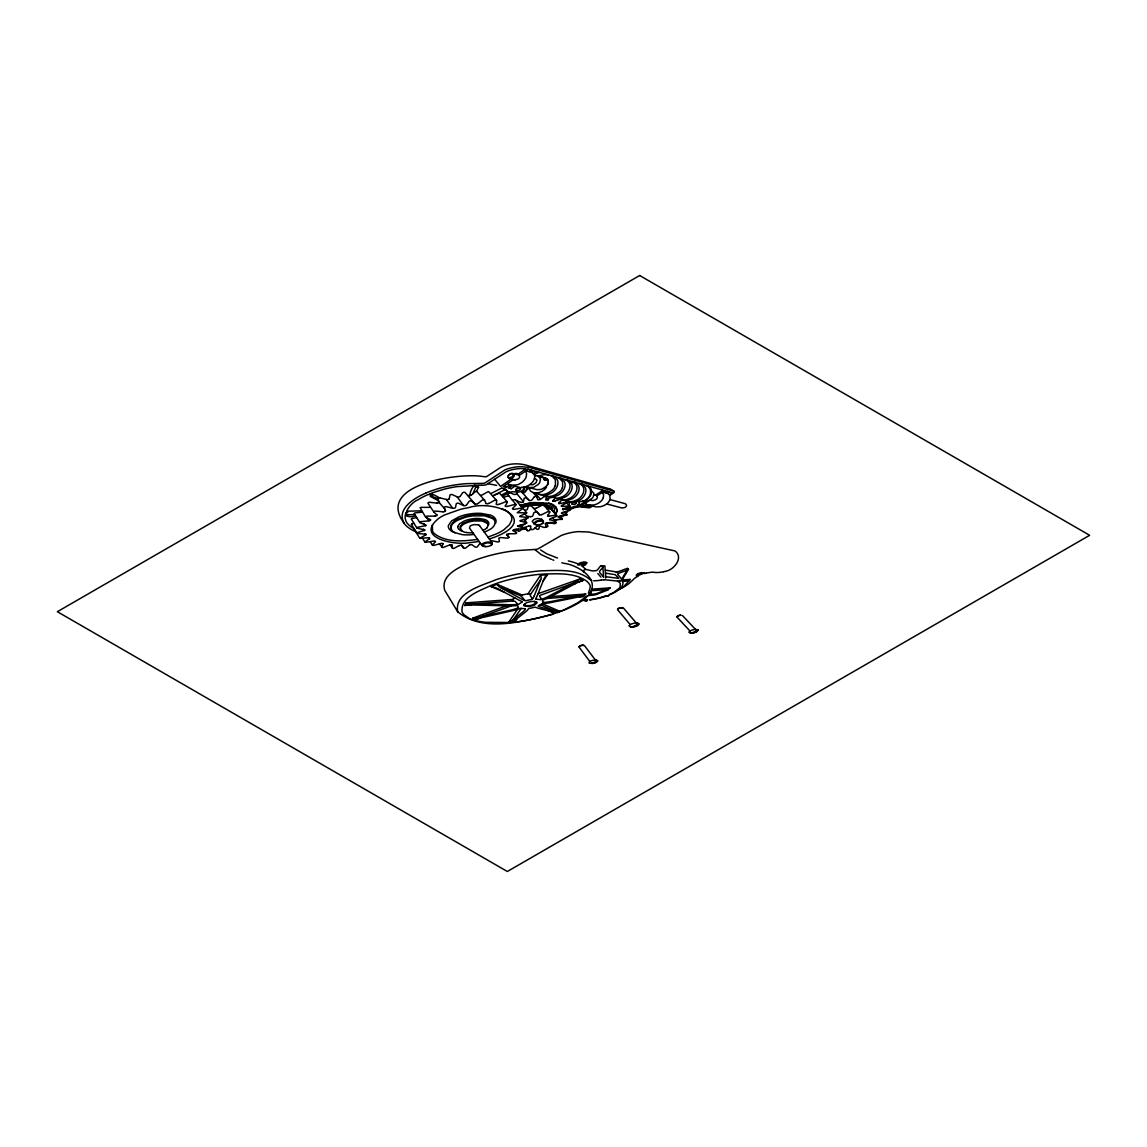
<?xml version="1.0" encoding="UTF-8"?>
<svg xmlns="http://www.w3.org/2000/svg" width="1147" height="1147" viewBox="0 0 1147 1147"><rect width="100%" height="100%" fill="white"/><g stroke="black" fill="none" stroke-linecap="round" stroke-linejoin="round"><path stroke-width="1.5" d="M528.036 517.842L528.021 517.885A1.677 0.975 0 0 1 527.176 518.444L520.709 520.437A1.95 1.118 0 0 0 519.863 520.896L526.588 522.702M530.602 529.226L530.674 526.444M445.437 510.917L444.219 507.332A1.491 0.86 0 0 1 444.936 506.845L445.022 506.802A2.007 1.161 0 0 1 446.326 506.673L452.836 508.264A2.136 1.233 0 0 0 455.488 507.504L456.262 503.719A1.792 1.032 0 0 1 457.18 503.289A1.807 1.047 0 0 1 458.456 503.246L463.66 505.583A2.136 1.233 0 0 0 466.413 505.053M538.359 606.247L538.359 605.974A1.721 0.989 0 0 1 538.889 605.587A14.739 8.502 0 0 0 541.241 604.154L541.656 603.924A3.885 2.237 0 0 1 542.832 603.594L544.338 603.465A29.994 17.32 0 0 0 550.187 602.677L577.056 597.286A43.471 25.091 0 0 1 581.586 596.497L582.69 596.397M561.313 506.142L561.327 505.87A1.634 0.946 0 0 1 561.901 505.397L567.12 502.73L565.485 500.551M582.26 501.339L585.759 501.483A7.412 4.273 0 0 0 587.909 500.938L591.709 498.644A16.431 9.491 0 0 0 593.314 496.665L593.888 493.382L591.694 490.916M698.136 630.033L695.455 629.33L682.393 615.466M562.604 486.93L562.503 487.561M496.35 504.02L496.68 500.68M509.411 492.565L514.157 494.429A2.05 1.19 0 0 0 516.523 493.841L516.896 492.178M637.388 623.409A2.954 1.706 0 0 1 638.076 623.481L637.503 624.814A7.183 4.144 0 0 1 636.169 625.947L632.413 626.907A4.846 2.796 0 0 1 631.438 626.836A3.111 1.792 0 0 1 630.879 626.778M516.709 493.583L523.448 501.683L524.064 498.429A1.749 1.018 0 0 1 526.086 497.956L529.498 500.579A2.05 1.19 0 0 0 531.878 500.02L534.287 496.837M552.51 510.73L552.065 507.576A10.653 6.151 0 0 0 550.689 505.999L541.183 502.845L528.179 503.504A33.937 19.599 0 0 0 520.623 505.526M411.4 524.423L411.429 524.193A1.434 0.832 0 0 1 412.146 523.763M595.379 659.998A10.696 6.165 0 0 0 589.601 661.518L589.056 663.023A6.208 3.584 0 0 0 589.988 663.267L594.189 662.464A7.886 4.545 0 0 0 595.494 661.375L596.053 660.428A3.269 1.893 0 0 1 596.698 660.457L596.426 661.303A6.222 3.599 0 0 1 595.264 662.507L592.382 663.41A3.957 2.28 0 0 1 591.307 663.382M639.237 623.81L636.055 622.921A11.054 6.38 0 0 0 630.377 624.542L629 625.76L629.803 626.577A6.825 3.943 0 0 0 638.793 624.585M555.248 497.569L552.797 501.081M539.563 526.143L538.947 528.824A1.721 0.989 0 0 1 537.054 529.297L535.104 527.892M517.957 530.889L518.344 529.14M644.743 573.17L641.488 572.74A7.972 4.602 0 0 0 637.589 573.959L636.399 575.722A1.606 0.918 0 0 0 637.273 576.124M457.811 526.459L459.589 523.763L464.119 521.053A23.585 13.621 0 0 1 472.808 518.774L473.582 518.673A19.657 11.355 0 0 1 479.661 518.559L485.238 519.62A8.129 4.703 0 0 1 488.292 525.297M545.786 499.475L546.546 496.594M411.357 519.003L411.472 518.817A1.677 0.975 0 0 1 412.433 518.401M415.544 515.82C397.507 520.838 409.895 502.458 418.139 499.734A65.924 38.066 0 0 1 427.301 494.902A2.366 1.362 0 0 1 428.648 494.629M416.848 527.806L417.006 527.577A1.778 1.032 0 0 1 417.938 527.204L425.594 525.641A2.093 1.204 0 0 0 426.354 525.269L419.917 522.645M562.675 486.686L562.575 481.74L559.249 478.098A9.405 5.434 0 0 0 558.388 477.668M603.379 497.583L603.58 494.543L602.347 492.393M585.959 562.388L583.608 564.181L579.35 565.027A3.728 2.151 0 0 1 577.615 564.854M676.974 616.842L677.619 615.968A3.742 2.151 0 0 1 680.314 615.15L681.046 615.236A5.907 3.412 0 0 0 677.576 616.283L677.117 616.599M589.888 593.099C599.895 578.217 576.74 564.711 563.865 563.292M432.376 524.839L432.505 531.104A18.925 10.925 0 0 0 434.455 533.728C446.584 542.889 463.374 541.312 477.596 539.391M523.233 492.68L525.054 487.002M526.186 490.515L527.333 486.959M514.903 597.96A16.89 9.75 0 0 0 512.752 599.422L512.609 599.838A5.678 3.283 0 0 0 512.723 600.641L512.924 601.014A2.423 1.391 0 0 1 515.447 601.759L517.77 604.412A3.885 2.237 0 0 0 518.96 604.082L519.376 603.852A14.395 8.316 0 0 1 521.742 602.39A1.692 0.975 0 0 0 522.272 601.989L522.258 601.702M527.405 488.837L527.921 487.26M534.344 595.651L540.839 579.235A24.417 14.094 0 0 0 541.284 577.572L540.581 575.221L527.978 593.831A31.327 18.094 0 0 0 522.2 595.049L521.512 595.422A2.738 1.577 0 0 0 521.125 595.953L500.579 587.637A20.388 11.771 0 0 1 498.73 586.447L497.052 584.282L522.2 595.049M537.398 595.436L543.778 579.45A32.431 18.725 0 0 1 545.212 576.74L547.463 574.805L543.148 581.027M597.888 660.744L595.365 659.969L584.468 645.618L582.848 645.231M547.736 484.722L548.352 481.812M522.889 528.165L522.645 528.423A2.007 1.161 0 0 1 521.598 528.781M469.711 495.604C469.926 491.891 474.299 480.45 478.571 487.188L476.55 491.303A1.993 1.147 0 0 0 475.388 491.676L471.403 495.06M472.879 493.798L475.761 487.203L474.213 485.21M578.977 646.779L579.665 645.976M510.673 473.768L508.881 474.844A7.355 4.244 0 0 0 508.307 475.632L508.078 476.751M441.581 546.947L443.1 544.008M449.251 498.873L449.939 495.074A1.692 0.975 0 0 1 450.886 494.601A1.749 1.018 0 0 1 452.147 494.572L457.409 496.966A2.093 1.204 0 0 0 460.105 496.379M471.403 604.971L464.664 605.487L466.069 602.863L512.752 599.422M523.448 501.683L523.376 501.784A2.122 1.219 0 0 1 521.082 502.429M553.829 512.222L554.646 508.91L552.596 505.368A11.728 6.767 0 0 0 548.667 503.246L534.459 502.515A38.898 22.453 0 0 0 526.96 503.648L520.652 505.411M628.484 569.428L622.649 579.077A8.646 4.989 0 0 1 619.953 581.285M620.111 587.178L620.283 583.45A7.298 4.215 0 0 0 618.362 581.73L617.502 581.027M579.436 596.841L583.68 596.512L585.716 594.031L550.718 596.612M505.34 505.755L507.361 502.372M605.258 570.073L617.172 572.081L627.266 568.396L627.509 569.113A6.524 3.771 0 0 1 627.28 569.944L622.047 578.618A8.488 4.903 0 0 1 621.459 579.364A4.488 2.595 0 0 0 620.986 578.16L617.832 574.661M546.546 487.131L546.33 487.461A20.689 11.943 0 0 1 546.115 487.762L544.739 489.325A20.015 11.556 0 0 1 544.122 489.869L542.861 490.801A17.664 10.194 0 0 1 541.298 491.719L536.653 493.325A5.491 3.169 0 0 1 534.33 493.081L530.746 491.303L529.054 488.436A1.591 0.918 0 0 0 528.452 488.45M590.49 592.196L590.877 592.512A3.613 2.093 0 0 1 591.078 594.289L593.243 594.117A9.678 5.592 0 0 0 597.458 593.257L607.337 589.386A18.782 10.839 0 0 0 609.143 588.526L610.132 587.852L591.981 589.142M530.488 595.996A4.187 2.423 0 0 1 530.416 594.633L540.667 579.651M515.003 620.484L515.318 621.215L517.168 618.534M525.369 609.2L525.082 609.616A16.603 9.577 0 0 1 523.261 611.623L512.58 620.111A16.718 9.649 0 0 1 511.032 621.029L509.053 621.76L517.483 609.315M508.264 475.704L508.938 474.786M466.585 504.967L469.123 501.311A1.993 1.161 0 0 1 470.155 500.938L470.256 500.909A1.505 0.875 0 0 1 471.46 501.01L474.844 503.877L464.965 492.393A1.52 0.875 0 0 0 463.789 492.292A1.85 1.075 0 0 0 462.614 492.737L460.162 496.393M621.244 607.681A3.728 2.151 0 0 0 618.305 608.527L617.545 609.717L630.219 624.613M513.369 619.523L521.283 608.369A11.04 6.366 0 0 0 524.466 608.656L525.398 608.914M534.33 595.651A32.517 18.768 0 0 1 532.868 598.462L532.108 599.25A3.47 2.007 0 0 1 530.846 599.666A24.747 14.294 0 0 0 526.932 600.483L526.788 600.526A3.169 1.821 0 0 1 525.555 600.67L524.179 600.297A35.371 20.417 0 0 1 521.555 599.049L501.096 587.909M535.577 598.677L535.893 598.232A32.245 18.624 0 0 0 537.384 595.422M555.205 513.77C559.636 508.867 553.686 503.476 548.538 503.232M449.194 498.859A2.065 1.19 0 0 1 446.513 499.49L440.118 497.927A1.936 1.118 0 0 0 438.828 498.099C435.114 501.024 445.581 507.806 445.437 510.816M555.808 514.444L557.356 510.472L555.621 506.616M414.239 513.369L414.382 513.211A1.864 1.075 0 0 1 415.572 512.824L422.325 512.15M464.664 605.487L465.467 605.243A9.864 5.692 0 0 1 466.643 605.129L468.32 605.028A60.189 34.74 0 0 1 474.629 605.028L508.838 605.874A37.134 21.449 0 0 0 515.419 605.716L516.551 605.63A1.878 1.09 0 0 1 517.354 605.645L517.957 605.96A4.043 2.337 0 0 0 518.043 606.548L518.344 607.695A2.294 1.319 0 0 1 517.655 608.039L516.666 608.397A34.195 19.743 0 0 1 510.902 610.104L480.937 616.885A58.855 33.98 0 0 1 476.478 617.76L472.808 618.19L476.464 619.452L480.292 618.061M419.831 522.186L420.046 521.985A1.964 1.133 0 0 1 421.193 521.627L428.849 520.838L426.913 517.842M530.617 528.968L529.484 530.43M432.39 544.811L435.559 541.685L434.856 541.011A2.036 1.176 0 0 0 433.81 541.011L426.498 542.273A1.721 0.989 0 0 1 425.322 542.259L425.164 542.216M599.852 572.697L603.007 576.31A8.273 4.774 0 0 1 603.408 576.869A10.337 5.964 0 0 1 603.652 577.357L602.878 566.919A3.298 1.907 0 0 0 602.447 566.26C599.322 564.009 598.677 571.808 594.82 570.733A13.205 7.628 0 0 1 592.512 570.948L585.615 569.342A24.058 13.893 0 0 0 581.801 566.016L582.088 565.973A8.545 4.932 0 0 0 585.457 564.869L586.834 562.933M563.378 508.723A1.878 1.09 0 0 0 562.575 509.196C584.282 510.157 548.409 512.609 567.005 514.53M602.921 567.206L599.723 571.163A3.341 1.921 0 0 0 599.537 571.909M566.417 511.605L565.5 512.666M567.493 511.705L565.987 513.354M617.401 581.042L604.225 579.722M583.006 599.91L583.465 599.91A32.675 18.868 0 0 0 587.551 599.723L587.68 599.881A2.667 1.548 0 0 1 585.959 600.87M610.132 587.852L606.677 590.418M633.33 579.579L628.943 583.594A61.551 35.543 0 0 1 622.061 587.938L619.108 589.472M620.484 587.293L613.803 592.368A40.532 23.399 0 0 1 609.043 594.648M466.069 602.863L470.93 603.637A51.113 29.507 0 0 0 474.399 603.809L509.598 604.713A37.019 21.363 0 0 0 516.193 604.555L517.326 604.469M526.588 523.175L526.631 523.132A1.878 1.075 0 0 1 525.584 523.634L517.512 526.057M555.535 521.355L555.994 522.889A1.706 0.975 0 0 1 554.273 523.606L549.012 522.788A2.036 1.176 0 0 0 547.019 523.548L547.936 526.315A1.749 1.004 0 0 1 546.216 526.874L544.71 527.391A1.477 0.846 0 0 1 543.578 527.333L539.491 525.785A1.95 1.133 0 0 0 537.097 526.287M482.328 544.022L481.898 545.399L483.69 546.402A4.803 2.781 0 0 0 485.339 546.574L487.045 546.546A7.527 4.344 0 0 0 489.669 545.972L490.386 545.671A5.678 3.283 0 0 0 490.887 545.413L491.877 543.879A2.122 1.219 0 0 0 491.36 543.305L487.977 542.832A7.513 4.33 0 0 0 486.299 543.076L484.478 543.692A4.688 2.71 0 0 0 483.417 544.381L482.959 545.485A1.85 1.075 0 0 0 483.26 545.9L485.898 546.589M629.101 580.783L630.363 579.393L621.946 579.952M617.674 609.172L618.118 608.813A5.85 3.384 0 0 1 622.032 607.767L623.452 608.039L636.241 622.893M585.3 598.017L587.952 595.766A9.047 5.219 0 0 1 590.06 595.393L592.311 595.236A9.692 5.592 0 0 0 596.512 594.39M486.902 527.878C492.092 520.681 478.055 518.659 473.367 520.193A22.065 12.732 0 0 0 468.205 521.283L464.549 522.702A13.664 7.886 0 0 0 462.098 524.193L460.09 526.731L460.42 529.068M476.449 619.323L477.08 619.022A11.499 6.638 0 0 1 477.711 618.792L478.672 618.505A56.045 32.36 0 0 1 483.346 617.33L512.494 610.72A34.138 19.7 0 0 0 518.258 609.028L519.505 608.584A3.613 2.079 0 0 1 520.881 608.369L521.025 608.369M536.954 526.244L533.713 529.125A2.151 1.247 0 0 1 532.695 529.57L530.774 529.498M546.287 526.817L545.399 523.778M477.926 503.633L482.084 500.192A2.065 1.19 0 0 1 483.288 499.863A1.764 1.018 0 0 1 484.665 500.063M428.935 537.742L429.552 538.717L429.48 537.857A1.778 1.032 0 0 0 428.29 537.742L420.92 538.33A1.477 0.86 0 0 1 419.888 538.215L425.723 534.889L424.992 533.728M516.236 619.28L526.186 611.38A16.574 9.563 0 0 0 528.021 609.372L528.767 608.627A3.455 1.993 0 0 1 530 608.225L530.143 608.211A24.574 14.194 0 0 0 533.943 607.38A3.083 1.778 0 0 1 535.133 607.236L536.452 607.58A15.642 9.033 0 0 0 539.305 608.57L551.693 611.638A6.724 3.885 0 0 1 552.969 612.039L553.671 612.856L548.194 610.763M469.41 545.112L465.639 548.051A2.007 1.161 0 0 1 464.463 548.352L461.481 545.284M544.151 496.508L540.552 499.318L535.205 493.253M563.177 515.806L561.084 517.311M583.35 501.081L585.902 500.135A22.825 13.176 0 0 0 587.336 498.888C591.379 495.619 592.124 488.249 586.848 485.798A9.377 5.405 0 0 0 586.203 485.482L586.031 485.41M523.548 528.409L519.204 531.276L516.623 529.326L514.43 529.742M561.815 515.935L560.625 516.795M534.66 601.487L532.71 601.444A12.574 7.255 0 0 0 525.957 603.05L523.706 605.358A2.108 1.219 0 0 0 524.165 605.903L528.552 606.491A12.431 7.169 0 0 0 534.674 605.014L537.126 602.792A2.108 1.219 0 0 0 536.653 602.089L534.774 601.501M405.751 514.3L405.393 514.63A31.241 18.037 0 0 0 406.54 522.329A30.74 17.75 0 0 0 414.067 528.724M509.784 484.923L506.142 487.446L503.16 486.701L513.01 479.847L510.831 479.288L500.594 486.428L494.672 479.274M514.257 473.797A2.868 1.663 0 0 1 516.867 473.539A2.566 1.491 0 0 1 517.985 474.285L525.398 469.109M528.222 469.252L520.165 474.858L518 474.27M529.47 471.259L531.19 470.069M511.834 485.525L508.293 487.991L511.232 488.722L514.774 486.285M533.326 470.657L531.606 471.847A1.62 0.932 0 0 1 530.846 472.177L528.624 471.589A1.577 0.903 0 0 0 529.455 471.259M533.513 473.367L536.251 471.474M534.402 474.786L536.853 473.109M544.581 487.633L542.029 489.009A7.886 4.559 0 0 1 540.595 489.468L537.097 489.669L528.738 487.547A4.703 2.71 0 0 1 526.659 486.414M407.357 511.261L407.715 512.666C405.02 511.82 405.149 514.86 406.798 516.007M585.802 500.221L589.071 497.425A25.865 14.925 0 0 0 591.135 494.156L591.293 489.196L587.924 485.927M542.216 523.606L542.531 523.405A4.502 2.595 0 0 0 543.535 522.444L542.875 520.838L539.692 520.451A7.24 4.187 0 0 0 537.785 520.724L536.882 520.982A7.255 4.187 0 0 0 535.319 521.684L534.144 523.907A2.753 1.591 0 0 0 535.964 524.681A5.047 2.911 0 0 0 537.599 524.781L539.176 524.666A6.939 4 0 0 0 541.384 524.05L542.216 523.606A3.885 2.251 0 0 0 542.732 523.218L543.047 521.899A1.778 1.032 0 0 0 542.56 521.498L540.681 521.111A5.448 3.14 0 0 0 538.588 521.283A6.423 3.713 0 0 0 536.165 522.157M521.656 526.401L525.068 523.749M609.774 495.303L613.387 493.009A3.183 1.835 0 0 0 614.147 492.292L614.061 491.432A12.287 7.097 0 0 0 609.616 488.851M429.552 538.717L424.892 542.015L422.512 538.201M585.357 501.54L579.149 505.469A1.52 0.875 0 0 1 578.532 505.698L577.586 505.124A1.663 0.961 0 0 1 578.074 504.565M594.175 494.5A2.753 1.591 0 0 1 595.365 495.189L601.515 491.289A3.24 1.864 0 0 0 602.333 490.443L602.361 490.027M570.747 502.2A5.95 3.441 0 0 0 569.227 503.332L568.969 504.981A2.609 1.505 0 0 0 569.6 505.483A2.868 1.649 0 0 1 570.131 505.899L570.073 507.72A6.079 3.513 0 0 1 568.726 508.838L572.21 507.232A21.463 12.388 0 0 1 575.593 506.257L581.5 505.569L590.088 500.149M605.014 490.701L597.171 495.662L595.379 495.174M581.5 505.583A11.155 6.438 0 0 1 584.569 505.798L586.619 504.508M607.437 491.375C601.931 492.823 607.265 494.328 609.2 491.877M607.25 493.067L609.674 495.103L610.132 498.744A19.728 11.398 0 0 1 609.43 500.694L609.057 501.339A16.804 9.692 0 0 1 604.225 505.411L602.82 505.999A11.742 6.782 0 0 1 600.34 506.702L596.11 506.945L588.311 505.024L585.673 506.028A8.646 4.989 0 0 0 584.64 505.813L584.64 505.813M589.142 507.261L591.666 505.87M609.415 494.744L612.484 492.823L528.495 469.309L521.928 468.578A23.571 13.606 0 0 0 514.157 469.281L512.222 469.697A28.331 16.359 0 0 0 506.085 471.761L486.385 484.665A9.663 5.577 0 0 1 484.478 485.138L481.64 485.31M592.54 506.099L590.017 507.605A2.997 1.735 0 0 1 588.999 507.82L579.421 506.773A16.99 9.807 0 0 0 569.385 510.028M585.673 594.089L582.604 595.092A50.052 28.89 0 0 1 578.633 596.024L551.047 601.53A30.094 17.377 0 0 1 545.183 602.318L544.094 602.404A1.764 1.018 0 0 1 543.176 602.361L542.832 602.189M536.165 522.157L534.975 523.491A2.065 1.19 0 0 0 536.007 524.552L536.696 524.709A4.201 2.423 0 0 0 538.058 524.767M695.469 629.359A10.868 6.28 0 0 0 689.964 631.008L688.845 632.212L690.437 632.843M543.563 479.03L543.893 479.346A2.868 1.663 0 0 0 545.011 480.378L546.359 480.149A2.007 1.161 0 0 0 546.144 479.618M608.928 595.666L607.91 596.024A2.022 1.161 0 0 1 606.433 596.168M488.937 503.447L494.386 500.393A2.065 1.19 0 0 1 495.633 500.149L496.608 500.45L488.751 491.647A1.993 1.147 0 0 0 487.547 491.934L482.27 494.916A2.265 1.305 0 0 1 480.722 495.303M459.158 545.571L454.398 548.151A2.065 1.19 0 0 1 453.008 548.467L449.925 544.897M557.127 519.706L555.162 520.724M555.879 519.663L554.747 520.265M538.172 593.659L579.909 578.977L577.314 580.999A56.203 32.446 0 0 1 574.26 582.762L548.108 596.526A38.539 22.252 0 0 1 542.703 598.92L541.441 599.365A3.599 2.079 0 0 1 540.194 599.58L539.534 599.566A10.825 6.251 0 0 0 536.481 599.264L535.592 599.021M575.02 583.823L549.599 597.214A38.209 22.065 0 0 1 544.208 599.58L543.219 599.953A2.337 1.348 0 0 0 542.502 600.325L542.474 600.985A3.871 2.237 0 0 1 542.76 602.003M536.366 508.15L541.456 505.526A2.294 1.319 0 0 1 542.646 505.196L543.463 505.325M491.045 493.497L501.411 488.206M494.429 495.045L505.54 489.396L509.397 492.637L502.529 496.106M541.929 514.63L547.105 511.992A2.337 1.348 0 0 1 548.352 511.662L549.728 511.892L544.151 505.54M501.583 494.945L507.619 491.891L509.282 492.593M637.087 623.982L638.076 623.481M638.506 575.966L636.571 577.013A18.538 10.71 0 0 0 633.531 579.292M595.795 660.916L596.698 660.457M603.867 579.895L601.329 580.038M589.902 599.709L594.605 598.82A51.945 29.994 0 0 0 604.741 596.254L606.806 595.709A3.441 1.979 0 0 0 607.48 596.01L607.838 596.039M601.286 580.052L599.738 580.339A25.349 14.639 0 0 1 593.587 580.769M425.809 493.124C414.698 497.698 396.116 508.981 404.074 523.233M617.172 572.081L616.928 572.181A4.215 2.437 0 0 0 616.297 572.539M619.896 580.396L618.921 580.74M696.788 630.205L697.505 629.889L696.086 631.739A6.882 3.971 0 0 1 694.709 632.427L690.996 632.9A6.251 3.613 0 0 0 698.15 630.033M439.674 497.927C423.788 488.722 428.806 496.866 438.254 498.415M534.674 475.79A4.545 2.624 0 0 1 537.513 475.948L539.491 475.79A12.746 7.355 0 0 1 545.872 474.614L546.273 474.657A8.975 5.176 0 0 1 548.194 474.815M492.809 495.69L498.4 493.468A1.878 1.09 0 0 1 499.619 493.282L507.347 501.999L506.601 501.712A1.936 1.118 0 0 0 505.354 501.884L498.959 504.393M407.472 511.204L421.436 510.788M542.23 603.723L558.976 610.978L556.969 611.122A9.52 5.491 0 0 1 555.549 610.978L541.943 607.609A15.8 9.119 0 0 1 539.119 606.605L538.316 606.075M596.497 594.375L605.845 590.719A9.534 5.506 0 0 1 607.466 590.175L607.982 590.132M449.509 545.026L443.617 547.305A2.022 1.161 0 0 1 442.341 547.463L439.459 543.879M504.092 592.11L490.988 586.561L497.225 584.239M581.257 580.941L579.923 581.472A63.458 36.647 0 0 0 575.034 583.837M490.988 586.561L495.69 587.708A28.087 16.216 0 0 1 497.683 588.64L518.802 600.053A34.969 20.187 0 0 0 521.455 601.3L522.043 601.544M472.736 618.161L506.444 605.817M481.668 616.728L511.275 605.888M573.615 583.106L540.724 595.135A2.079 1.204 0 0 0 539.663 595.967M577.873 582.389L582.862 580.568L582.146 580.654A8.387 4.846 0 0 0 581.257 580.941M521.67 506.773L527.362 505.124A31.141 17.979 0 0 1 533.369 504.221L544.639 504.809L551.177 508.494A10.051 5.807 0 0 1 552.166 510.343M627.137 570.202L618.663 573.285A1.807 1.047 0 0 0 617.774 573.916M553.428 612.985L558.976 610.978M552.696 501.153A1.577 0.903 0 0 0 554.79 501.096C566.045 497.239 561.93 499.217 558.632 503.533A1.721 0.989 0 0 0 559.765 503.476L567.134 502.329M563.378 508.723L568.898 506.902A1.548 0.903 0 0 0 569.615 506.444L566.79 503.003M552.868 614.29C523.218 621.258 483.747 633.144 457.71 611.81L444.807 590.49C439.588 574.073 462.47 565.915 474.055 560.611A116.994 67.544 0 0 1 515.476 550.675L536.208 549.37A7.04 4.058 0 0 0 537.929 548.926L561.385 535.42A44.389 25.621 0 0 1 568.353 533.226L570.833 532.652A35.7 20.617 0 0 1 578.303 531.62L588.741 531.993L675.053 550.961C683.512 557.27 674.866 568.783 667.009 570.919A3.599 2.079 0 0 1 665.733 571.364M644.614 573.557L645.933 573.17M412.146 523.763L413.895 523.218M411.4 519.218L416.978 528.136L425.093 530A1.778 1.032 0 0 1 424.247 530.473L417.58 532.538A1.505 0.875 0 0 0 416.891 532.939L411.429 524.494M522.831 527.864L528.566 526.129M586.891 596.053L577.486 602.949L565.442 609.229A103.402 59.701 0 0 1 555.98 612.914A8.947 5.162 0 0 0 554.876 613.287L549.556 615.007A128.005 73.91 0 0 1 527.72 620.169L525.656 620.527A110.657 63.888 0 0 1 509.268 622.491L485.884 622.319A40.589 23.427 0 0 1 468.091 618.061M646.22 573.084L652.313 572.081A15.097 8.717 0 0 0 655.396 572.468A16.847 9.735 0 0 0 663.353 571.765M507.504 506.401L514.415 504.522A1.735 1.004 0 0 1 515.634 504.436L515.935 504.522M440.864 543.492L434.24 545.284A1.893 1.09 0 0 1 432.949 545.37L432.562 545.269M503.461 497.239L507.504 496.149A1.706 0.989 0 0 1 508.608 496.063L508.996 496.149M558.732 612.254L557.241 612.598M585.615 569.342L584.181 569.973A4.359 2.523 0 0 0 583.608 570.503L583.551 571.952M412.418 518.387L416.648 517.555M536.61 493.339L536.653 493.325A6.882 3.971 0 0 1 534.043 493.009M507.849 483.461A6.38 3.685 0 0 0 510.831 485.31L520.48 487.59L526.301 486.557A19.341 11.169 0 0 0 531.032 483.561L531.936 482.729A21.678 12.517 0 0 0 532.81 481.711A23.384 13.506 0 0 0 534.631 477.74L534.688 475.933A13.334 7.699 0 0 0 534.445 474.944L531.419 471.962M512.394 500.121L514.343 499.791A1.434 0.832 0 0 1 515.39 499.82L515.677 499.963M549.857 512.035L547.649 516.179A1.577 0.918 0 0 0 548.753 516.207L555.406 515.247A1.548 0.889 0 0 1 556.567 515.29M547.348 509.168L549.743 508.824A1.577 0.903 0 0 1 550.718 508.838L556.553 515.304A9.534 5.506 0 0 1 556.955 515.935A1.835 1.061 0 0 1 556.152 516.48L550.331 518.716A1.792 1.032 0 0 0 549.642 519.161L549.599 519.62M665.274 571.421L665.303 571.421A8.904 5.147 0 0 0 663.611 571.722M523.118 528.724L525.498 528.452M514.802 530.215L517.111 529.943M522.315 529.341L525.885 528.925M514.702 529.541L521.512 528.796M561.557 506.372L569.629 506.071M562.546 506.501L561.729 505.483M509.053 621.76L515.318 621.215M527.978 593.831L528.882 593.874A3.04 1.749 0 0 1 529.785 594.132L530.444 594.59M579.608 506.214L588.97 507.246M586.977 600.727L585.916 600.799A3.025 1.749 0 0 1 584.755 600.77A1.462 0.846 0 0 1 583.837 600.325L582.361 600.368M475.288 603.838L512.924 601.014M546.99 598.462L577.959 596.153M591.336 590.705L606.82 589.601M574.604 502.429L576.439 502.845M572.611 502.257L573.658 502.171A10.825 6.251 0 0 0 577.558 501.053C584.239 499.203 589.931 488.679 582.189 484.493A9.391 5.42 0 0 0 581.443 484.134L581.443 484.134M622.477 581.386L628.943 580.956L623.423 586.906A5.448 3.14 0 0 1 620.111 588.339M547.219 522.76L553.628 522.344A2.323 1.348 0 0 0 554.847 522.043L555.894 522.702M585.873 600.239L583.88 600.34M540.581 575.221L547.463 574.805M601.114 565.743L604.885 565.93L605.802 576.482A12.746 7.355 0 0 1 605.659 578.074M605.817 576.726L618.778 578.346L615.179 574.661L605.53 573.156M476.65 491.303L484.521 500.178L485.998 503.375M407.214 514.759L414.77 514.587M475.761 487.203L478.571 487.188M508.709 533.799L515.304 533.685A2.022 1.161 0 0 0 516.494 533.384L514.329 529.599M434.828 516.121L427.272 516.15A2.05 1.19 0 0 0 425.938 516.451L425.537 517.096L420.117 507.677A2.007 1.161 0 0 1 421.307 507.361L428.978 507.361A2.323 1.348 0 0 0 430.498 507.031M568.295 560.912L568.611 560.983A36.847 21.277 0 0 1 578.117 563.98L578.719 563.564A8.029 4.645 0 0 1 584.153 562.173L585.472 562.274A2.108 1.219 0 0 1 586.791 562.833M514.745 479.833L517.928 479.102A6.896 3.986 0 0 0 519.104 478.041L519.276 477.797A7.14 4.129 0 0 0 519.648 476.794L518.903 475.059L512.107 473.381A3.169 1.835 0 0 0 510.673 473.768M621.244 607.638L622.62 607.767M582.69 645.202L582.504 645.202A3.599 2.079 0 0 0 579.694 645.99M481.468 485.31L478.772 485.21A2.251 1.29 0 0 0 477.439 485.453M583.651 645.36L583.235 645.345A5.706 3.298 0 0 0 579.507 646.335M575.307 482.557L576.038 482.629M582.748 580.54L579.808 578.948M582.059 484.435L582.991 484.55M443.014 511.834L435.702 511.06A2.122 1.219 0 0 0 434.412 511.29L433.838 512.021L436.835 514.888M526.358 605.688L529.627 605.587A12.087 6.982 0 0 0 532.294 604.999L535.233 603.58L535.749 602.161M436.892 503.103L429.666 502.286A2.036 1.176 0 0 0 428.405 502.529L427.917 503.203L433.838 512.021M526.846 516.279L530.387 516.68M542.746 505.21L537.126 504.895A26.955 15.556 0 0 0 530.115 505.583M520.967 502.443L516.58 500.694M530.975 505.44L539.42 514.688L537.025 512.078L534.617 512.236A1.721 0.989 0 0 0 533.871 512.809L532.767 515.878A2.007 1.161 0 0 1 530.416 516.623M466.428 532.466C462.356 532.652 457.825 527.835 462.628 524.953A13.692 7.914 0 0 1 465.094 523.462L468.75 522.043A22.137 12.775 0 0 1 473.912 520.953L482.27 520.982L487.805 523.534M636.298 575.091L637.144 575.192A5.964 3.441 0 0 0 639.424 574.977L643.209 573.5A3.513 2.022 0 0 0 643.868 572.754M528.738 487.547L533.197 487.36A8.101 4.674 0 0 0 534.273 486.988L538.144 484.493A18.667 10.782 0 0 0 539.807 482.371L540.495 478.944L538.344 476.249M508.15 477.152L508.293 477.295A2.896 1.677 0 0 0 508.924 478.27L512.25 477.912A5.893 3.398 0 0 0 513.082 477.353L513.254 477.181A8.101 4.674 0 0 0 514.257 475.704L514.343 474.643A2.796 1.62 0 0 0 513.483 473.568M519.82 488.278L518.731 488.178A3.728 2.151 0 0 0 516.91 488.536A3.04 1.749 0 0 0 515.849 489.239L515.792 490.084M539.42 494.357L541.642 494.93A5.678 3.283 0 0 0 544.596 495.16L546.689 494.844A11.757 6.782 0 0 0 549.528 493.87C556.209 491.733 562.001 481.109 554.259 476.693A9.377 5.405 0 0 0 553.456 476.292L553.399 476.277M554.732 498.228L555.894 498.515A5.864 3.384 0 0 0 558.847 498.773L560.238 498.615A11.14 6.438 0 0 0 563.794 497.526C570.475 495.547 576.21 484.966 568.468 480.665A9.362 5.405 0 0 0 567.607 480.249M561.858 500.035L562.819 500.278A5.936 3.427 0 0 0 565.786 500.536L567.192 500.379A11.097 6.409 0 0 0 570.733 499.303C577.414 497.382 583.135 486.844 575.393 482.6A9.577 5.534 0 0 0 574.647 482.227L574.532 482.184M567.564 501.468L569.643 501.999A6.022 3.484 0 0 0 572.611 502.257M543.09 477.123L542.918 477.08A4.774 2.753 0 0 0 541.155 476.865M509.411 478.428L515.175 479.948M606.519 503.92L622.061 508.006L624.671 507.548A5.334 3.083 0 0 0 625.904 506.687L626.233 506.286A5.348 3.083 0 0 0 626.549 505.196L625.459 503.748L609.96 499.562M530.057 484.421L530.846 484.636A2.925 1.692 0 0 0 533.455 484.464L535.549 483.073A10.911 6.294 0 0 0 536.266 482.213L536.767 480.249M589.787 500.063L592.555 500.68L595.408 499.834A7.154 4.129 0 0 0 596.569 498.931A6.739 3.885 0 0 0 597.401 497.311L596.411 495.461M588.296 505.01L593.687 504.995A11.37 6.567 0 0 0 596.153 504.279L598.433 503.175A18.954 10.94 0 0 0 603.308 497.583M510.859 485.281L517.24 484.823A12.502 7.212 0 0 0 518.716 484.263L521.469 482.715A23.456 13.535 0 0 0 526.201 476.765L526.616 473.453L525.498 471.159M562.876 563.034L561.786 562.733M534.43 478.629L535.233 478.844A1.979 1.147 0 0 1 535.778 479.059L536.309 479.46A4.961 2.868 0 0 1 536.739 480.177M593.974 494.715L595.264 495.074M489.31 538.947A62.153 35.887 0 0 0 495.404 536.882C540.653 518.759 493.654 499.074 468.263 507.748A67.056 38.711 0 0 0 460.406 509.325L444.477 515.003A41.278 23.829 0 0 0 438.871 518.258C413.752 538.344 456.42 545.843 470.413 542.545A62.411 36.03 0 0 0 479.016 541.384M537.499 475.962L546.961 478.944A6.896 3.986 0 0 1 548.022 480.378L547.234 479.116A6.796 3.928 0 0 0 546.718 478.643M474.041 534.387A27.987 16.158 0 0 1 462.356 534.674L455.201 532.753M454.786 532.624L452.061 531.477M501.726 488.063L504.522 489.023M522.559 527.72L517.784 526.244M609.602 488.866L526.215 465.195A22.467 12.975 0 0 0 498.744 468.65L486.428 476.736A19.356 11.169 0 0 1 482.944 476.55C460.65 472.406 375.542 483.833 403.672 522.602M478.442 524.853L474.829 524.609A9.549 5.52 0 0 0 472.736 524.953L470.944 525.57A5.262 3.04 0 0 0 470.227 525.971L469.438 527.964L481.984 545.528M591.752 580.296L591.322 580.153A5.506 3.169 0 0 1 590.705 579.88M557.542 557.958L556.682 557.686M556.266 557.557L546.689 553.786L540.538 549.929M553.8 560.238L552.696 559.851M544.911 477.682L545.814 478.07A6.165 3.556 0 0 1 546.173 478.27L546.345 478.385M501.884 508.709L504.938 509.985M558.632 517.354L562.274 518.745M551.463 559.378L541.112 554.575L534.875 549.571M522.401 492.536L521.053 491.389M540.366 604.756L554.245 610.72M572.425 481.597L572.539 481.64A9.42 5.448 0 0 1 573.285 482.012C581.027 486.271 575.307 496.794 568.64 498.773A11.398 6.581 0 0 1 565.442 499.791L563.019 500.02A6.366 3.67 0 0 1 561.958 499.963M522.631 508.279L522.329 508.135A1.477 0.846 0 0 0 521.283 508.121L514.128 509.325A1.792 1.032 0 0 1 512.953 509.311L512.422 508.551L516.236 504.809L509.239 496.321M555.406 521.039L549.728 519.72M544.036 505.469L543.821 505.397A13.649 7.886 0 0 1 547.047 506.243L548.653 506.931A9.692 5.592 0 0 1 550.818 508.594L551.234 509.125A9.793 5.663 0 0 0 550.832 508.594L544.438 505.526A21.119 12.201 0 0 0 534 505.124L533.226 505.139A30.854 17.807 0 0 0 522.372 507.619M425.766 517.283L430.254 519.519M536.495 496.508L533.283 492.78M455.001 532.652C449.954 531.176 449.997 524.666 454.413 522.329A21.85 12.617 0 0 1 458.298 519.949L465.453 517.297A35.414 20.445 0 0 1 472.392 515.921L484.564 515.792L493.11 518.602M430.168 496.307L438.986 501.053M468.406 617.817L464.32 615.007A19.198 11.083 0 0 1 462.026 611.724C460.592 596.641 480.249 590.662 491.174 585.371A123.145 71.1 0 0 1 528.652 575.694L535.592 574.762A101.395 58.54 0 0 1 544.696 573.973C558.933 573.729 575.264 572.597 587.278 581.601A18.782 10.839 0 0 1 588.913 583.551C592.641 586.576 587.307 592.469 588.712 594.103A4.817 2.781 0 0 0 591.006 594.304M627.266 568.396L628.427 569.127M513.239 530.746L516.709 532.695M560.568 478.27A9.534 5.506 0 0 1 561.428 478.7C569.17 483.059 563.406 493.64 556.739 495.719A11.47 6.624 0 0 1 553.528 496.766L551.779 496.981A5.764 3.326 0 0 1 548.825 496.737L546.646 496.192A5.792 3.341 0 0 1 544.495 495.217M637.173 574.246L640.298 574.16L642.119 572.668M416.863 533.312L426.326 534.359A1.448 0.846 0 0 1 425.709 534.875M522.229 492.421L529.068 500.379M578.561 563.88L582.031 563.951L583.995 562.259M493.124 518.315L494.042 519.29M491.26 545.169A4.703 2.724 0 0 0 492.221 544.381L492.135 542.861L489.683 542.087A6.036 3.484 0 0 0 488.407 542.058L488.077 542.072A8.559 4.946 0 0 0 484.177 542.904L483.647 543.133A5.348 3.083 0 0 0 482.313 544.022M508.293 477.295L508.551 477.525A1.491 0.86 0 0 0 509.297 477.797L512.107 476.851A7.011 4.043 0 0 0 512.895 475.876L513.082 474.715M677.031 617.1L689.949 630.993M579.264 501.87L579.264 503.533A5.549 3.212 0 0 1 578.074 504.551M561.385 498.372L562.245 499.303M567.062 507.504L569.6 510.272M554.531 496.522C557.299 497.755 547.563 496.565 548.352 499.748L546.316 497.454M558.704 502.314L559.779 503.49M562.632 509.125L563.392 509.956M553.557 499.676L554.919 501.167M564.725 511.963L567.091 515.046L559.994 516.107L562.374 519.333L555.463 519.663A2.108 1.219 0 0 0 554.374 519.82M571.995 504.207L572.138 503.361A3.441 1.993 0 0 1 574.604 502.443M590.117 579.694C576.912 568.382 557.471 570.46 541.269 570.819A110.686 63.902 0 0 0 530.459 571.937L519.562 573.686A133.482 77.064 0 0 0 496.063 579.665C482.328 585.572 454.011 592.354 457.71 611.81M506.773 534.889L508.895 537.24L506.759 534.488M552.639 517.842L555.506 521.125M547.707 515.017L548.753 516.222M597.802 573.5L600.899 577.07M524.953 513.999L527.964 517.627L519.663 516.551A1.692 0.975 0 0 1 520.337 515.992L526.731 512.867L517.268 512.709L522.76 508.494L515.749 500.035M541.699 519.218L543.463 521.283M509.755 486.973L511.232 488.722M504.651 485.668L506.142 487.446M519.749 504.465L526.659 512.738M505.54 489.396L507.619 491.891M534.144 523.907L532.237 521.398L533.67 519.72A7.183 4.144 0 0 1 535.219 519.018L536.122 518.759A7.183 4.144 0 0 1 538.029 518.487L541.8 519.333M504.723 489.181L504.809 489.382A1.591 0.918 0 0 1 504.236 490.056M523.935 519.448L526.645 522.76M525.068 527.921L527.477 530.76A1.62 0.946 0 0 0 529.398 530.387M508.565 491.647L509.655 492.077A2.652 1.534 0 0 0 510.673 492.077L511.261 491.963A4.086 2.366 0 0 1 513.555 491.762L517.971 492.106A8.875 5.133 0 0 0 520.767 491.49L521.197 491.332A7.283 4.201 0 0 0 522.946 490.371L523.735 487.762A3.212 1.85 0 0 0 523.347 487.418M520.294 524.709L522.86 527.892M473.797 485.64L457.08 486.615A86.9 50.167 0 0 0 444.362 489.124L432.706 492.708A1.706 0.989 0 0 0 431.96 493.224L432.046 493.784M508.91 537.269L508.479 537.871A1.993 1.147 0 0 1 507.189 538.144L500.981 537.599A2.093 1.204 0 0 0 498.787 538.316L499.447 541.341A1.448 0.846 0 0 1 498.759 541.8A1.878 1.09 0 0 1 497.54 541.957L492.12 540.782A2.036 1.176 0 0 0 490.73 540.882M579.006 647.023L589.773 661.403M539.721 596.612L541.699 599.279M479.503 525.598L492.35 543.076M530.588 596.211L532.552 598.892M457.166 496.88L463.503 505.526M524.767 600.555L522.831 597.859A6.81 3.928 0 0 0 522.043 597.071L521.971 596.999A4.273 2.466 0 0 0 521.34 596.598M446.484 499.533L452.649 508.221M463.388 548.094L461.897 545.556M431.157 493.296L432.562 495.332M451.201 529.312L450.699 525.613L453.882 521.57A21.793 12.574 0 0 1 457.768 519.19L464.908 516.537A35.299 20.374 0 0 1 471.833 515.161C479.589 511.963 503.605 517.34 491.934 528.122A28.274 16.33 0 0 1 484.206 532.022M424.103 523.864L425.293 525.713M414.21 513.713L419.802 522.53M423.372 529.082L424.247 530.488M430.168 541.642L432.362 545.097M414.196 529.269L419.573 537.972M507.591 493.54L508.838 496.092M527.219 530.559L526.029 528.05A1.921 1.104 0 0 0 523.649 528.437M536.739 496.751L537.671 499.404M548.094 480.521L548.295 482.141A16.474 9.506 0 0 1 544.538 487.618M452.061 545.269L452.061 548.065M472.822 532.695A16.33 9.42 0 0 1 466.399 532.509M614.061 491.432A1.534 0.889 0 0 0 613.401 491.102L529.728 467.489L521.111 466.628A27.098 15.642 0 0 0 513.239 467.431L509.928 468.191A32.79 18.925 0 0 0 504.866 469.897L484.923 482.987A5.176 2.982 0 0 1 483.389 483.36L466.471 483.647A86.24 49.794 0 0 0 425.781 493.11M509.956 473.897A2.036 1.176 0 0 1 512.092 473.682A2.036 1.176 0 0 1 513.34 474.715M514.974 620.484A10.911 6.294 0 0 1 516.25 619.28M486.959 527.907A16.158 9.334 0 0 1 482.959 530.315M603.093 491.905A6.925 4 0 0 1 604.182 492.55M437.107 514.989A1.864 1.075 0 0 1 434.885 515.964M471.188 494.988A1.893 1.09 0 0 1 468.291 495.332M459.388 545.671A1.807 1.047 0 0 1 461.997 545.456M430.727 519.749A1.778 1.032 0 0 1 428.863 520.709M548.166 499.662A1.706 0.989 0 0 1 545.757 499.877M558.202 517.197A1.692 0.975 0 0 1 559.98 516.25M536.165 508.064A1.706 0.989 0 0 1 533.756 508.279M528.882 505.813A1.577 0.903 0 0 0 528.337 506.286L527.276 509.368A1.95 1.133 0 0 1 524.968 510.1M545.269 523.763A1.821 1.047 0 0 1 547.205 522.889M440.993 543.592A1.706 0.989 0 0 1 443.215 543.635M512.895 530.602A1.735 1.004 0 0 1 514.688 529.685M565.299 500.508A6.007 3.47 0 0 0 570.546 501.741L571.579 501.64A10.839 6.251 0 0 0 575.493 500.522C582.174 498.658 587.866 488.12 580.124 483.919A9.649 5.577 0 0 0 579.264 483.504M537.154 493.382A5.606 3.24 0 0 0 542.001 494.629L543.721 494.443A11.255 6.495 0 0 0 547.262 493.31A18.194 10.495 0 0 0 550.488 491.389A15.915 9.19 0 0 0 555.076 485.726M583.221 501.038A7.943 4.588 0 0 1 577.156 501.468M541.728 514.544A1.735 1.004 0 0 1 539.319 514.774M621.946 580.181A13.707 7.914 0 0 1 621.789 586.404M570.919 482.744A11.054 6.38 0 0 1 574.059 482.486M561.413 478.686A8.875 5.118 0 0 1 562.489 478.815M554.273 476.708A8.775 5.061 0 0 1 555.406 476.837M620.57 588.382A39.643 22.897 0 0 1 609.415 594.777M528.466 488.464A1.921 1.104 0 0 0 527.333 488.894L525.025 492.149A1.936 1.118 0 0 1 522.458 492.593M585.63 598.161A90.312 52.131 0 0 1 558.933 611.925M512.996 479.847A4.172 2.409 0 0 1 512.666 479.288M507.347 506.3A1.434 0.832 0 0 1 505.196 506.185M528.695 526.215A1.577 0.918 0 0 1 530.703 526.186M568.926 509.526A19.098 11.026 0 0 1 579.593 506.2M589.343 507.318A12.345 7.126 0 0 1 587.794 505.354M478.485 524.824A3.484 2.007 0 0 1 479.489 525.613M544.366 496.565A1.462 0.846 0 0 1 546.56 496.264A5.764 3.326 0 0 0 549.599 496.436L551.334 496.192A11.484 6.624 0 0 0 554.531 495.16A18.237 10.524 0 0 0 558.015 493.052A15.829 9.133 0 0 0 562.274 487.661M606.175 596.053A52.318 30.209 0 0 1 589.63 599.895M469.524 545.155A2.036 1.176 0 0 1 472.019 544.768L475.288 547.133A1.505 0.86 0 0 0 476.277 547.162A1.921 1.104 0 0 0 477.281 546.818L479.647 543.793A1.792 1.032 0 0 1 480.421 543.348M415.773 531.678A33.32 19.241 0 0 1 403.988 523.261M526.358 470.557A6.208 3.584 0 0 1 527.878 471.431M449.696 545.126A1.778 1.032 0 0 1 452.133 545.04M439.487 502.056A1.893 1.09 0 0 1 436.978 502.96M588.282 505.038A6.796 3.928 0 0 1 585.171 503.261M506.558 534.846A1.778 1.018 0 0 1 508.651 533.957M498.802 504.307A1.778 1.032 0 0 1 496.307 504.35M516.379 474.356A3.57 2.065 0 0 1 517.784 474.055M452.076 531.462A12.517 7.226 0 0 1 448.348 525.584L451.603 520.924L458.943 516.824A36.174 20.89 0 0 1 468.965 514.071L472.593 513.569A30.783 17.779 0 0 1 480.937 513.354L490.529 515.075A12.76 7.369 0 0 1 495.518 523.333M510.831 479.288A4.158 2.394 0 0 1 510.501 478.715M637.359 623.409A9.19 5.305 0 0 1 635.137 625.803A6.036 3.484 0 0 1 632.972 626.663L631.467 626.821A3.126 1.807 0 0 1 630.75 626.764M540.294 499.246A1.764 1.018 0 0 1 537.642 499.605M488.178 483.862A50.927 29.406 0 0 1 496.622 485.41M696.573 629.76A6.423 3.713 0 0 1 690.064 632.943M534.402 496.88A1.634 0.946 0 0 1 536.509 496.479M597.544 661.274A6.208 3.584 0 0 1 592.382 663.41M487.862 536.968A52.461 30.281 0 0 0 489.97 536.309L495.705 534.158A46.238 26.696 0 0 0 497.941 533.169L499.246 532.523A45.02 25.994 0 0 0 504.006 529.656L509.426 524.709L511.648 520.365A20.517 11.843 0 0 0 504.952 509.985M477.711 503.562A1.95 1.118 0 0 1 474.786 503.92M488.708 503.347A1.864 1.075 0 0 1 485.927 503.533M445.48 510.988A2.065 1.19 0 0 1 443.043 511.748M526.014 519.505A1.62 0.932 0 0 1 524.767 520.408M534.158 601.487A2.394 1.376 0 0 1 535.807 602.146M526.373 605.63A2.609 1.505 0 0 1 524.308 604.956M524.337 604.928A2.409 1.391 0 0 1 524.695 603.795M461.854 531.047A8.058 4.645 0 0 1 457.854 526.459M536.868 473.123A4.617 2.667 0 0 1 539.405 472.363M555.32 485.74A16.173 9.334 0 0 0 555.478 484.636L555.363 479.761L552.037 476.077A9.405 5.434 0 0 0 551.177 475.647M554.775 498.171A6.093 3.513 0 0 0 556.037 498.257L558.446 497.999A11.456 6.61 0 0 0 561.643 496.981C568.324 494.959 574.073 484.378 566.331 480.063A9.52 5.491 0 0 0 565.471 479.647M544.151 478.672A2.022 1.161 0 0 1 545.857 479.647M576.124 502.873A2.394 1.391 0 0 1 574.876 504.279A2.394 1.391 0 0 1 572.167 504.092M519.82 488.292A1.534 0.889 0 0 1 520.609 488.694M520.337 488.722A2.523 1.462 0 0 1 518.974 490.285A2.523 1.462 0 0 1 515.992 489.984M639.668 275.509L57.35 611.709L507.332 871.491L1089.65 535.291L639.668 275.509"/></g></svg>
